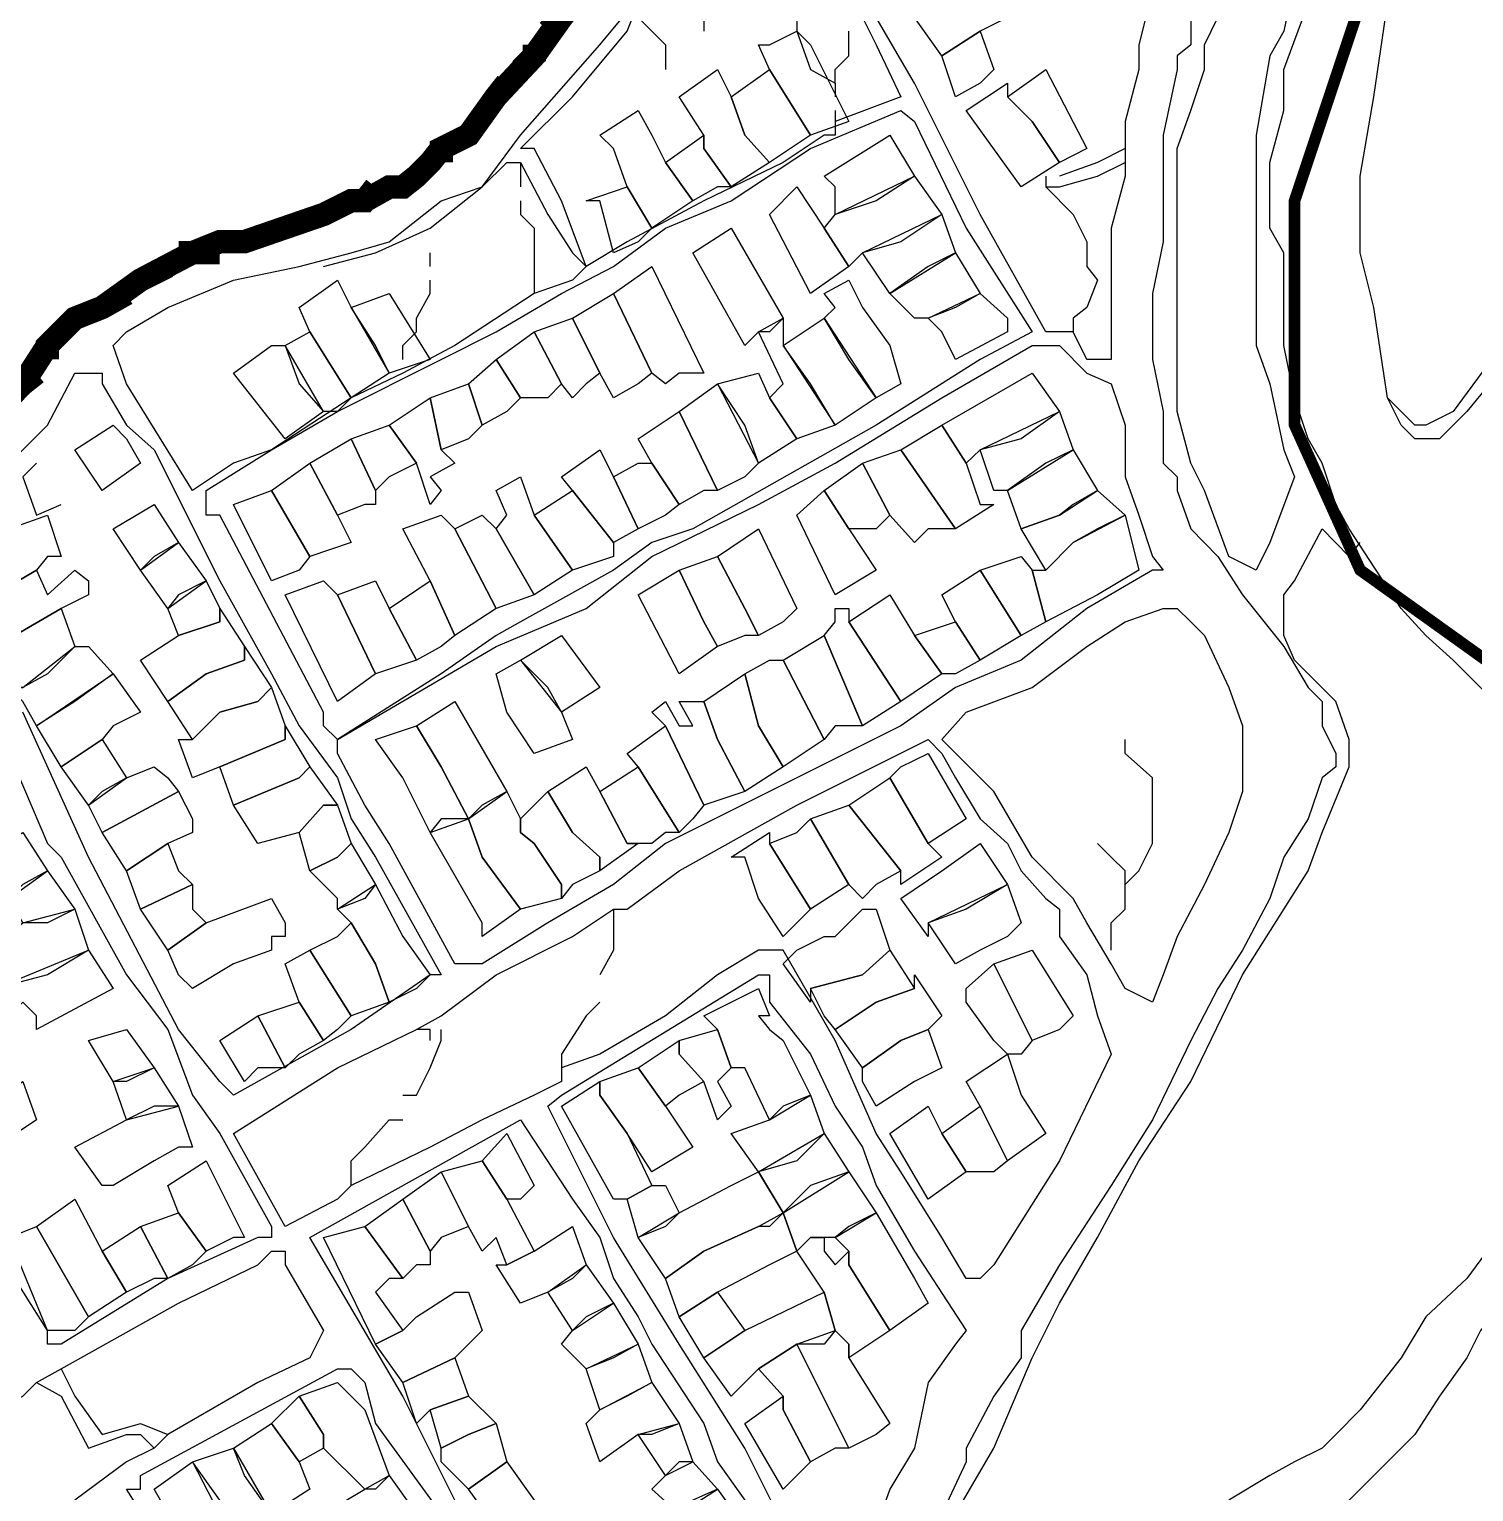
# Model space of a CAD drawing. Header units: millimetres. Extents: x -3588 to 75209, y -3737 to 38254.
# Drawn here: x 18465.6 to 18614.7, y 32848.8 to 32999.7 of the extents above; entities that cross this region are included whole.
import ezdxf

# ---------------------------------------------------------------- set-up
doc = ezdxf.new("R2010")
doc.units = ezdxf.units.MM
doc.layers.add('P', color=253, linetype='Continuous')

msp = doc.modelspace()

# ---------------------------------------------------------------- linework, layer by layer
at = {"layer": 'P'}
for points in [[(18595.094, 32991.313), (18595.094, 32995.554), (18597.622, 33002.324), (18600.455, 33007.701), (18602.984, 33014.471), (18605.816, 33019.832), (18607.225, 33024.073), (18608.633, 33026.602), (18609.769, 33030.843), (18611.178, 33036.204), (18611.178, 33040.157), (18611.178, 33042.973), (18611.178, 33048.351), (18611.178, 33053.712), (18611.178, 33060.481), (18611.178, 33063.298), (18611.178, 33065.843), (18609.769, 33065.843), (18604.408, 33065.843), (18602.984, 33065.843), (18601.863, 33064.722), (18601.863, 33063.298), (18602.984, 33051.167), (18602.984, 33045.518)], [(18604.408, 32992.738), (18605.816, 33002.324), (18607.225, 33007.701), (18609.769, 33014.471), (18612.586, 33021.24), (18616.539, 33028.026), (18620.78, 33033.387)], [(18528.47, 33002.324), (18531.287, 33004.869), (18536.648, 33011.638), (18538.073, 33013.062), (18536.648, 33007.701), (18535.24, 33002.324), (18535.24, 32999.507)], [(18551.612, 33000.916), (18553.02, 32998.099), (18555.565, 32992.738), (18548.795, 32990.193), (18548.795, 32988.785), (18547.659, 32988.785), (18543.434, 32985.952), (18535.24, 32981.999), (18527.334, 32977.774), (18523.109, 32975.23), (18521.685, 32973.821), (18517.748, 32972.413), (18509.554, 32967.052), (18504.193, 32964.219), (18498.832, 32961.675), (18490.638, 32956.313), (18486.685, 32954.905), (18482.46, 32952.088), (18475.674, 32963.099), (18474.266, 32967.052), (18475.674, 32968.46), (18479.915, 32970.989), (18486.685, 32973.821), (18493.47, 32975.23), (18498.832, 32976.638), (18502.784, 32977.774), (18508.146, 32981.999), (18512.371, 32983.424), (18516.324, 32988.785), (18524.517, 32998.099), (18531.287, 33006.277)], [(18566.575, 33000.916), (18563.759, 32999.507), (18559.806, 32996.963), (18556.973, 33000.916), (18562.334, 33003.748), (18565.167, 33004.869), (18567.984, 33002.324), (18566.575, 33000.916)], [(18596.214, 33004.869), (18595.094, 32999.507), (18593.67, 32996.963), (18592.261, 32988.785), (18592.261, 32977.774), (18592.261, 32973.821), (18592.261, 32967.052), (18593.67, 32963.099), (18595.094, 32956.313), (18596.214, 32953.497)], [(18581.539, 33003.748), (18580.13, 32998.099), (18580.13, 32995.554), (18578.722, 32990.193), (18578.722, 32987.376), (18578.722, 32985.952), (18578.722, 32984.544), (18577.298, 32979.183), (18577.298, 32973.821), (18577.298, 32969.868), (18577.298, 32965.627), (18574.769, 32965.627), (18573.345, 32968.46), (18570.528, 32968.46), (18563.759, 32980.591), (18556.973, 32994.146), (18553.02, 33000.916)], [(18523.109, 32975.23), (18520.565, 32981.999), (18517.748, 32987.376), (18516.324, 32987.376), (18521.685, 32992.738), (18527.334, 32999.507), (18528.47, 33002.324)], [(18585.492, 33002.324), (18585.492, 32998.099)], [(18520.565, 33000.916), (18517.748, 32996.963), (18513.795, 32992.738)], [(18528.47, 33000.916), (18531.287, 32998.099), (18531.287, 32996.963), (18531.287, 32995.554)], [(18544.842, 33000.916), (18544.842, 32999.507), (18546.251, 32995.554), (18548.795, 32994.146)], [(18596.214, 32953.497), (18593.67, 32946.727), (18592.261, 32943.894), (18589.445, 32945.303), (18586.9, 32952.088), (18585.492, 32954.905), (18584.083, 32960.266), (18584.083, 32965.627), (18584.083, 32973.821), (18584.083, 32980.591), (18584.083, 32987.376), (18585.492, 32991.313), (18586.9, 32995.554), (18586.9, 32998.099), (18588.308, 33000.916)], [(18542.01, 32998.099), (18544.842, 32999.507), (18546.251, 32998.099), (18550.203, 32990.193), (18546.251, 32988.785), (18542.01, 32995.554), (18540.889, 32998.099), (18542.01, 32998.099)], [(18548.795, 32994.146), (18548.795, 32995.554), (18550.203, 32996.963), (18550.203, 32999.507)], [(18563.759, 32994.146), (18561.214, 32992.738), (18559.806, 32996.963), (18563.759, 32999.507), (18565.167, 32995.554), (18563.759, 32994.146)], [(18585.492, 32998.099), (18584.083, 32996.963), (18584.083, 32995.554)], [(18539.481, 32988.785), (18542.01, 32985.952), (18538.073, 32983.424), (18535.24, 32987.376), (18535.24, 32988.785), (18532.695, 32992.738), (18536.648, 32995.554), (18538.073, 32992.738), (18539.481, 32988.785)], [(18539.481, 32988.785), (18538.073, 32992.738), (18542.01, 32995.554), (18546.251, 32988.785), (18542.01, 32985.952), (18539.481, 32988.785)], [(18569.12, 32990.193), (18566.575, 32992.738), (18570.528, 32995.554), (18574.769, 32987.376), (18571.936, 32985.952), (18569.12, 32990.193)], [(18584.083, 32995.554), (18582.659, 32988.785)], [(18548.795, 32994.146), (18548.795, 32992.738)], [(18569.12, 32990.193), (18571.936, 32985.952), (18567.984, 32983.424), (18562.334, 32991.313), (18566.575, 32994.146), (18566.575, 32992.738), (18569.12, 32990.193)], [(18513.795, 32992.738), (18510.962, 32988.785), (18508.146, 32987.376), (18507.009, 32985.952)], [(18602.984, 32984.544), (18604.408, 32992.738)], [(18556.973, 32990.193), (18562.334, 32979.183), (18569.12, 32968.46), (18563.759, 32965.627), (18553.02, 32958.858), (18534.12, 32948.135), (18529.879, 32946.727), (18525.926, 32943.894), (18516.324, 32938.533), (18513.795, 32937.125), (18508.146, 32933.172), (18497.423, 32926.402), (18495.999, 32927.811), (18495.999, 32929.219), (18485.276, 32949.544), (18483.868, 32949.544), (18483.868, 32950.664), (18483.868, 32952.088), (18490.638, 32956.313), (18497.423, 32960.266), (18508.146, 32965.627), (18513.795, 32968.46), (18520.565, 32972.413), (18525.926, 32975.23), (18531.287, 32979.183), (18538.073, 32981.999), (18546.251, 32987.376), (18555.565, 32991.313), (18556.973, 32990.193)], [(18531.287, 32985.952), (18534.12, 32981.999), (18529.879, 32979.183), (18527.334, 32983.424), (18525.926, 32987.376), (18524.517, 32988.785), (18528.47, 32991.313), (18529.879, 32988.785), (18531.287, 32985.952)], [(18548.795, 32991.313), (18548.795, 32990.193), (18548.795, 32988.785)], [(18593.67, 32979.183), (18593.67, 32981.999), (18593.67, 32985.952), (18595.094, 32991.313)], [(18536.648, 32983.424), (18534.12, 32981.999), (18531.287, 32985.952), (18535.24, 32988.785), (18535.24, 32987.376), (18538.073, 32983.424), (18536.648, 32983.424)], [(18553.02, 32981.999), (18548.795, 32980.591), (18548.795, 32981.999), (18548.795, 32983.424), (18547.659, 32984.544), (18554.444, 32988.785), (18556.973, 32984.544), (18553.02, 32981.999)], [(18582.659, 32988.785), (18582.659, 32987.376), (18582.659, 32983.424)], [(18578.722, 32987.376), (18575.889, 32985.952), (18571.936, 32984.544)], [(18495.999, 32975.23), (18501.36, 32976.638), (18507.009, 32979.183), (18512.371, 32983.424), (18514.915, 32985.952), (18516.324, 32985.952)], [(18507.009, 32985.952), (18505.601, 32984.544)], [(18516.324, 32985.952), (18516.324, 32984.544), (18516.324, 32983.424)], [(18516.324, 32985.952), (18519.156, 32980.591), (18521.685, 32976.638), (18523.109, 32975.23)], [(18570.528, 32983.424), (18571.936, 32983.424), (18575.889, 32984.544), (18578.722, 32985.952)], [(18504.193, 32983.424), (18502.784, 32983.424), (18500.24, 32981.999)], [(18505.601, 32984.544), (18504.193, 32983.424)], [(18528.47, 32977.774), (18525.926, 32976.638), (18524.517, 32981.999), (18523.109, 32981.999), (18527.334, 32983.424), (18529.879, 32979.183), (18528.47, 32977.774)], [(18547.659, 32979.183), (18550.203, 32975.23), (18546.251, 32972.413), (18542.01, 32980.591), (18544.842, 32983.424), (18547.659, 32979.183)], [(18555.565, 32977.774), (18551.612, 32976.638), (18550.203, 32975.23), (18547.659, 32979.183), (18548.795, 32980.591), (18556.973, 32984.544), (18559.806, 32980.591), (18555.565, 32977.774)], [(18570.528, 32984.544), (18570.528, 32983.424)], [(18570.528, 32983.424), (18573.345, 32980.591), (18574.769, 32977.774), (18574.769, 32975.23), (18575.889, 32973.821), (18574.769, 32970.989), (18573.345, 32969.868), (18573.345, 32968.46)], [(18582.659, 32983.424), (18582.659, 32977.774)], [(18605.816, 32961.675), (18604.408, 32970.989), (18602.984, 32976.638), (18602.984, 32984.544)], [(18500.24, 32981.999), (18498.832, 32981.999), (18495.999, 32980.591)], [(18516.324, 32981.999), (18516.324, 32980.591), (18517.748, 32979.183), (18517.748, 32977.774), (18517.748, 32975.23), (18517.748, 32972.413)], [(18495.999, 32980.591), (18487.821, 32977.774)], [(18558.397, 32975.23), (18554.444, 32972.413), (18551.612, 32976.638), (18559.806, 32980.591), (18561.214, 32976.638), (18558.397, 32975.23)], [(18542.01, 32968.46), (18540.889, 32968.46), (18539.481, 32967.052), (18534.12, 32976.638), (18538.073, 32979.183), (18543.434, 32969.868), (18542.01, 32968.46)], [(18596.214, 32961.675), (18595.094, 32967.052), (18595.094, 32976.638), (18593.67, 32979.183)], [(18485.276, 32977.774), (18482.46, 32976.638)], [(18487.821, 32977.774), (18485.276, 32977.774)], [(18582.659, 32977.774), (18581.539, 32972.413)], [(18482.46, 32976.638), (18477.098, 32973.821), (18473.146, 32970.989), (18470.313, 32969.868), (18467.496, 32967.052)], [(18507.009, 32975.23), (18507.009, 32976.638)], [(18561.214, 32970.989), (18558.397, 32969.868), (18556.973, 32969.868), (18554.444, 32972.413), (18561.214, 32976.638), (18563.759, 32972.413), (18561.214, 32970.989)], [(18532.695, 32964.219), (18531.287, 32963.099), (18529.879, 32964.219), (18525.926, 32972.413), (18529.879, 32975.23), (18535.24, 32964.219), (18532.695, 32964.219)], [(18498.832, 32970.989), (18502.784, 32964.219), (18498.832, 32961.675), (18494.591, 32968.46), (18493.47, 32970.989), (18497.423, 32973.821), (18498.832, 32970.989)], [(18504.193, 32965.627), (18504.193, 32967.052), (18505.601, 32968.46), (18505.601, 32969.868), (18507.009, 32972.413), (18507.009, 32973.821)], [(18550.203, 32965.627), (18547.659, 32969.868), (18548.795, 32970.989), (18547.659, 32972.413), (18550.203, 32973.821), (18551.612, 32970.989), (18554.444, 32967.052), (18555.565, 32963.099), (18553.02, 32961.675), (18550.203, 32965.627)], [(18501.36, 32967.052), (18498.832, 32970.989), (18502.784, 32972.413), (18507.009, 32965.627), (18502.784, 32964.219), (18501.36, 32967.052)], [(18528.47, 32963.099), (18525.926, 32961.675), (18524.517, 32964.219), (18521.685, 32969.868), (18525.926, 32972.413), (18529.879, 32964.219), (18528.47, 32963.099)], [(18559.806, 32968.46), (18558.397, 32969.868), (18563.759, 32972.413), (18566.575, 32969.868), (18566.575, 32968.46), (18561.214, 32965.627), (18559.806, 32968.46)], [(18581.539, 32972.413), (18581.539, 32969.868), (18581.539, 32965.627)], [(18523.109, 32963.099), (18521.685, 32961.675), (18520.565, 32963.099), (18517.748, 32968.46), (18521.685, 32969.868), (18524.517, 32964.219), (18523.109, 32963.099)], [(18543.434, 32967.052), (18548.795, 32958.858), (18544.842, 32957.45), (18542.01, 32961.675), (18543.434, 32963.099), (18540.889, 32968.46), (18543.434, 32969.868), (18543.434, 32967.052)], [(18546.251, 32963.099), (18543.434, 32967.052), (18547.659, 32969.868), (18553.02, 32961.675), (18548.795, 32958.858), (18546.251, 32963.099)], [(18620.78, 32969.868), (18616.539, 32965.627), (18612.586, 32960.266), (18609.769, 32958.858), (18608.633, 32958.858), (18607.225, 32960.266), (18605.816, 32961.675)], [(18497.423, 32960.266), (18495.999, 32960.266), (18492.046, 32967.052), (18494.591, 32968.46), (18498.832, 32961.675), (18497.423, 32960.266)], [(18519.156, 32961.675), (18516.324, 32961.675), (18513.795, 32965.627), (18517.748, 32968.46), (18520.565, 32963.099), (18519.156, 32961.675)], [(18620.78, 32968.46), (18613.994, 32960.266)], [(18467.496, 32967.052), (18464.952, 32963.099), (18463.543, 32961.675)], [(18493.47, 32963.099), (18495.999, 32960.266), (18492.046, 32957.45), (18486.685, 32964.219), (18490.638, 32967.052), (18492.046, 32967.052), (18493.47, 32963.099)], [(18574.769, 32964.219), (18577.298, 32963.099), (18578.722, 32958.858), (18578.722, 32953.497), (18580.13, 32949.544), (18581.539, 32945.303), (18582.659, 32943.894), (18581.539, 32943.894), (18574.769, 32939.941), (18567.984, 32934.58), (18561.214, 32931.764), (18555.565, 32927.811), (18542.01, 32921.025), (18531.287, 32915.664), (18525.926, 32911.439), (18519.156, 32907.486), (18512.371, 32903.245), (18510.962, 32903.245), (18509.554, 32903.245), (18502.784, 32915.664), (18500.24, 32919.617), (18497.423, 32924.978), (18497.423, 32926.402), (18513.795, 32935.989), (18523.109, 32939.941), (18529.879, 32945.303), (18540.889, 32950.664), (18548.795, 32954.905), (18559.806, 32961.675), (18569.12, 32967.052), (18571.936, 32967.052), (18574.769, 32964.219)], [(18514.915, 32960.266), (18512.371, 32958.858), (18510.962, 32963.099), (18513.795, 32965.627), (18516.324, 32961.675), (18514.915, 32960.266)], [(18581.539, 32965.627), (18582.659, 32960.266)], [(18462.135, 32953.497), (18467.496, 32958.858), (18470.313, 32964.219), (18471.721, 32964.219), (18473.146, 32964.219), (18473.146, 32963.099), (18475.674, 32958.858)], [(18539.481, 32958.858), (18536.648, 32963.099), (18540.889, 32964.219), (18542.01, 32961.675), (18544.842, 32957.45), (18540.889, 32954.905), (18539.481, 32958.858)], [(18567.984, 32957.45), (18563.759, 32956.313), (18562.334, 32954.905), (18559.806, 32958.858), (18569.12, 32964.219), (18571.936, 32960.266), (18567.984, 32957.45)], [(18510.962, 32957.45), (18508.146, 32956.313), (18507.009, 32961.675), (18510.962, 32963.099), (18512.371, 32958.858), (18510.962, 32957.45)], [(18539.481, 32953.497), (18536.648, 32952.088), (18532.695, 32960.266), (18536.648, 32963.099), (18540.889, 32954.905), (18539.481, 32953.497)], [(18508.146, 32956.313), (18509.554, 32954.905), (18507.009, 32953.497), (18508.146, 32952.088), (18507.009, 32950.664), (18505.601, 32954.905), (18502.784, 32958.858), (18507.009, 32961.675), (18508.146, 32956.313)], [(18599.047, 32954.905), (18597.622, 32957.45), (18596.214, 32961.675)], [(18607.225, 32958.858), (18605.816, 32961.675)], [(18535.24, 32952.088), (18532.695, 32950.664), (18529.879, 32954.905), (18528.47, 32957.45), (18532.695, 32960.266), (18536.648, 32952.088), (18535.24, 32952.088)], [(18570.528, 32954.905), (18566.575, 32952.088), (18565.167, 32952.088), (18563.759, 32956.313), (18571.936, 32960.266), (18573.345, 32956.313), (18570.528, 32954.905)], [(18582.659, 32960.266), (18582.659, 32957.45)], [(18613.994, 32960.266), (18611.178, 32957.45), (18608.633, 32957.45), (18607.225, 32958.858)], [(18475.674, 32958.858), (18478.507, 32956.313), (18485.276, 32942.774), (18490.638, 32933.172), (18493.47, 32927.811), (18497.423, 32922.449), (18498.832, 32918.208), (18501.36, 32914.256), (18508.146, 32902.125), (18507.009, 32902.125), (18498.832, 32896.475), (18486.685, 32889.69), (18485.276, 32891.114), (18481.035, 32896.475), (18471.721, 32914.256), (18464.952, 32929.219)], [(18475.674, 32957.45), (18477.098, 32954.905), (18473.146, 32952.088), (18470.313, 32956.313), (18474.266, 32958.858), (18475.674, 32957.45)], [(18502.784, 32953.497), (18501.36, 32952.088), (18498.832, 32957.45), (18502.784, 32958.858), (18505.601, 32954.905), (18502.784, 32953.497)], [(18562.334, 32954.905), (18563.759, 32950.664), (18565.167, 32950.664), (18561.214, 32948.135), (18555.565, 32956.313), (18559.806, 32958.858), (18562.334, 32954.905)], [(18500.24, 32950.664), (18497.423, 32949.544), (18494.591, 32954.905), (18498.832, 32957.45), (18501.36, 32952.088), (18501.36, 32950.664), (18500.24, 32950.664)], [(18525.926, 32953.497), (18528.47, 32948.135), (18525.926, 32946.727), (18521.685, 32952.088), (18520.565, 32953.497), (18524.517, 32956.313), (18525.926, 32953.497)], [(18558.397, 32948.135), (18556.973, 32946.727), (18554.444, 32949.544), (18551.612, 32954.905), (18555.565, 32956.313), (18561.214, 32948.135), (18558.397, 32948.135)], [(18573.345, 32950.664), (18571.936, 32949.544), (18567.984, 32948.135), (18566.575, 32952.088), (18573.345, 32956.313), (18575.889, 32952.088), (18573.345, 32950.664)], [(18582.659, 32957.45), (18582.659, 32954.905), (18584.083, 32953.497)], [(18466.36, 32954.905), (18464.952, 32953.497), (18466.36, 32949.544), (18468.905, 32950.664)], [(18497.423, 32949.544), (18498.832, 32946.727), (18494.591, 32945.303), (18490.638, 32952.088), (18494.591, 32954.905), (18497.423, 32949.544)], [(18531.287, 32949.544), (18528.47, 32948.135), (18525.926, 32953.497), (18528.47, 32954.905), (18529.879, 32954.905), (18532.695, 32950.664), (18531.287, 32949.544)], [(18553.02, 32948.135), (18550.203, 32948.135), (18547.659, 32952.088), (18551.612, 32954.905), (18554.444, 32949.544), (18553.02, 32948.135)], [(18609.769, 32937.125), (18607.225, 32939.941), (18601.863, 32948.135), (18600.455, 32950.664), (18599.047, 32954.905)], [(18517.748, 32949.544), (18521.685, 32943.894), (18517.748, 32941.35), (18513.795, 32948.135), (18514.915, 32949.544), (18513.795, 32952.088), (18516.324, 32953.497), (18517.748, 32949.544)], [(18584.083, 32953.497), (18584.083, 32952.088), (18585.492, 32948.135)], [(18493.47, 32943.894), (18490.638, 32942.774), (18486.685, 32950.664), (18490.638, 32952.088), (18494.591, 32945.303), (18493.47, 32943.894)], [(18521.685, 32943.894), (18517.748, 32949.544), (18521.685, 32952.088), (18525.926, 32946.727), (18525.926, 32945.303), (18521.685, 32943.894)], [(18550.203, 32948.135), (18553.02, 32943.894), (18548.795, 32941.35), (18544.842, 32949.544), (18547.659, 32952.088), (18550.203, 32948.135)], [(18575.889, 32948.135), (18573.345, 32946.727), (18570.528, 32943.894), (18567.984, 32948.135), (18571.936, 32949.544), (18575.889, 32952.088), (18578.722, 32949.544), (18575.889, 32948.135)], [(18478.507, 32945.303), (18477.098, 32943.894), (18474.266, 32948.135), (18478.507, 32950.664), (18481.035, 32946.727), (18478.507, 32945.303)], [(18467.496, 32945.303), (18466.36, 32943.894), (18459.59, 32939.941), (18456.774, 32943.894), (18458.182, 32943.894), (18463.543, 32948.135), (18467.496, 32949.544), (18468.905, 32945.303), (18467.496, 32945.303)], [(18509.554, 32948.135), (18513.795, 32939.941), (18509.554, 32937.125), (18507.009, 32942.774), (18504.193, 32948.135), (18508.146, 32949.544), (18509.554, 32948.135)], [(18513.795, 32948.135), (18517.748, 32941.35), (18513.795, 32939.941), (18509.554, 32948.135), (18512.371, 32949.544), (18513.795, 32948.135)], [(18573.345, 32946.727), (18578.722, 32949.544), (18580.13, 32943.894), (18575.889, 32941.35), (18570.528, 32938.533), (18569.12, 32943.894), (18570.528, 32943.894), (18573.345, 32946.727)], [(18543.434, 32938.533), (18540.889, 32937.125), (18539.481, 32939.941), (18536.648, 32945.303), (18540.889, 32948.135), (18544.842, 32939.941), (18543.434, 32938.533)], [(18561.214, 32846.512), (18565.167, 32853.281), (18569.12, 32862.596), (18571.936, 32868.245), (18575.889, 32875.014), (18580.13, 32882.92), (18585.492, 32891.114), (18590.853, 32902.125), (18597.622, 32912.847), (18599.047, 32916.8), (18601.863, 32923.57), (18601.863, 32926.402), (18600.455, 32930.339), (18596.214, 32934.58), (18595.094, 32937.125), (18595.094, 32938.533), (18595.094, 32939.941), (18595.094, 32941.35), (18596.214, 32942.774), (18599.047, 32948.135), (18601.863, 32945.303), (18602.984, 32946.727)], [(18585.492, 32948.135), (18588.308, 32945.303), (18590.853, 32941.35), (18595.094, 32935.989), (18597.622, 32931.764), (18599.047, 32930.339), (18599.047, 32927.811)], [(18481.035, 32941.35), (18479.915, 32939.941), (18477.098, 32943.894), (18481.035, 32946.727), (18483.868, 32942.774), (18481.035, 32941.35)], [(18539.481, 32937.125), (18536.648, 32935.989), (18535.24, 32938.533), (18532.695, 32943.894), (18536.648, 32945.303), (18539.481, 32939.941), (18540.889, 32937.125), (18539.481, 32937.125)], [(18569.12, 32943.894), (18570.528, 32938.533), (18567.984, 32937.125), (18563.759, 32943.894), (18567.984, 32945.303), (18569.12, 32943.894)], [(18471.721, 32942.774), (18471.721, 32941.35), (18468.905, 32939.941), (18462.135, 32935.989), (18459.59, 32939.941), (18466.36, 32943.894), (18467.496, 32941.35), (18470.313, 32943.894), (18471.721, 32942.774)], [(18485.276, 32939.941), (18485.276, 32938.533), (18481.035, 32937.125), (18479.915, 32939.941), (18483.868, 32942.774), (18485.276, 32939.941)], [(18497.423, 32941.35), (18501.36, 32933.172), (18497.423, 32930.339), (18492.046, 32941.35), (18495.999, 32942.774), (18497.423, 32941.35)], [(18502.784, 32939.941), (18505.601, 32934.58), (18501.36, 32933.172), (18497.423, 32941.35), (18501.36, 32942.774), (18502.784, 32939.941)], [(18508.146, 32935.989), (18505.601, 32934.58), (18502.784, 32939.941), (18507.009, 32942.774), (18509.554, 32937.125), (18508.146, 32935.989)], [(18535.24, 32938.533), (18536.648, 32935.989), (18532.695, 32933.172), (18528.47, 32941.35), (18532.695, 32943.894), (18535.24, 32938.533)], [(18563.759, 32943.894), (18567.984, 32937.125), (18563.759, 32934.58), (18561.214, 32938.533), (18559.806, 32941.35), (18563.759, 32943.894)], [(18556.973, 32937.125), (18559.806, 32933.172), (18555.565, 32930.339), (18550.203, 32938.533), (18554.444, 32941.35), (18556.973, 32937.125)], [(18467.496, 32933.172), (18464.952, 32931.764), (18463.543, 32931.764), (18462.135, 32935.989), (18468.905, 32939.941), (18470.313, 32935.989), (18467.496, 32933.172)], [(18487.821, 32934.58), (18483.868, 32933.172), (18479.915, 32930.339), (18477.098, 32934.58), (18481.035, 32937.125), (18485.276, 32938.533), (18485.276, 32939.941), (18487.821, 32935.989), (18487.821, 32934.58)], [(18550.203, 32938.533), (18555.565, 32930.339), (18551.612, 32927.811), (18547.659, 32937.125), (18548.795, 32938.533), (18548.795, 32939.941), (18550.203, 32939.941), (18550.203, 32938.533)], [(18578.722, 32938.533), (18582.659, 32939.941), (18584.083, 32939.941), (18585.492, 32938.533), (18586.9, 32937.125), (18589.445, 32931.764), (18590.853, 32927.811), (18590.853, 32923.57), (18590.853, 32921.025), (18589.445, 32916.8), (18586.9, 32911.439), (18584.083, 32906.078), (18582.659, 32902.125), (18581.539, 32899.292), (18578.722, 32900.7), (18577.298, 32903.245), (18574.769, 32907.486), (18573.345, 32910.015), (18569.12, 32914.256), (18565.167, 32921.025), (18559.806, 32926.402), (18562.334, 32929.219), (18569.12, 32931.764), (18574.769, 32935.989), (18578.722, 32938.533)], [(18561.214, 32933.172), (18559.806, 32933.172), (18556.973, 32937.125), (18561.214, 32938.533), (18563.759, 32934.58), (18561.214, 32933.172)], [(18519.156, 32931.764), (18516.324, 32934.58), (18520.565, 32937.125), (18524.517, 32931.764), (18520.565, 32929.219), (18519.156, 32931.764)], [(18548.795, 32927.811), (18547.659, 32926.402), (18543.434, 32934.58), (18547.659, 32937.125), (18551.612, 32927.811), (18548.795, 32927.811)], [(18620.78, 32926.402), (18612.586, 32934.58), (18609.769, 32937.125)], [(18470.313, 32930.339), (18466.36, 32927.811), (18464.952, 32930.339), (18463.543, 32931.764), (18464.952, 32931.764), (18470.313, 32935.989), (18471.721, 32935.989), (18474.266, 32933.172), (18470.313, 32930.339)], [(18489.229, 32930.339), (18485.276, 32929.219), (18482.46, 32926.402), (18479.915, 32930.339), (18483.868, 32933.172), (18487.821, 32934.58), (18487.821, 32935.989), (18490.638, 32931.764), (18489.229, 32930.339)], [(18514.915, 32929.219), (18513.795, 32933.172), (18516.324, 32934.58), (18520.565, 32929.219), (18521.685, 32926.402), (18517.748, 32924.978), (18514.915, 32929.219)], [(18543.434, 32934.58), (18547.659, 32926.402), (18543.434, 32923.57), (18540.889, 32927.811), (18539.481, 32933.172), (18542.01, 32934.58), (18543.434, 32934.58)], [(18474.266, 32927.811), (18473.146, 32926.402), (18468.905, 32923.57), (18466.36, 32927.811), (18474.266, 32933.172), (18477.098, 32929.219), (18474.266, 32927.811)], [(18536.648, 32926.402), (18535.24, 32930.339), (18539.481, 32933.172), (18540.889, 32927.811), (18543.434, 32923.57), (18539.481, 32921.025), (18536.648, 32926.402)], [(18492.046, 32927.811), (18492.046, 32926.402), (18485.276, 32923.57), (18482.46, 32922.449), (18481.035, 32926.402), (18482.46, 32926.402), (18485.276, 32929.219), (18489.229, 32930.339), (18490.638, 32931.764), (18492.046, 32927.811)], [(18512.371, 32919.617), (18510.962, 32918.208), (18508.146, 32923.57), (18505.601, 32927.811), (18509.554, 32930.339), (18514.915, 32921.025), (18512.371, 32919.617)], [(18535.24, 32930.339), (18536.648, 32926.402), (18539.481, 32921.025), (18535.24, 32919.617), (18531.287, 32927.811), (18529.879, 32929.219), (18531.287, 32930.339), (18532.695, 32927.811), (18534.12, 32927.811), (18532.695, 32930.339), (18534.12, 32930.339), (18535.24, 32930.339)], [(18494.591, 32923.57), (18493.47, 32922.449), (18486.685, 32919.617), (18485.276, 32923.57), (18492.046, 32926.402), (18492.046, 32927.811), (18494.591, 32923.57)], [(18508.146, 32918.208), (18507.009, 32916.8), (18504.193, 32922.449), (18501.36, 32926.402), (18505.601, 32927.811), (18508.146, 32923.57), (18510.962, 32918.208), (18508.146, 32918.208)], [(18534.12, 32918.208), (18532.695, 32916.8), (18528.47, 32923.57), (18527.334, 32924.978), (18531.287, 32927.811), (18535.24, 32919.617), (18534.12, 32918.208)], [(18599.047, 32927.811), (18600.455, 32924.978), (18600.455, 32923.57), (18599.047, 32922.449)], [(18473.146, 32921.025), (18471.721, 32919.617), (18468.905, 32923.57), (18473.146, 32926.402), (18475.674, 32922.449), (18473.146, 32921.025)], [(18559.806, 32924.978), (18561.214, 32922.449), (18563.759, 32918.208), (18566.575, 32915.664), (18567.984, 32912.847), (18570.528, 32910.015), (18571.936, 32908.894), (18571.936, 32906.078), (18574.769, 32902.125), (18575.889, 32897.884), (18577.298, 32893.931), (18571.936, 32882.92), (18565.167, 32872.198), (18563.759, 32870.789), (18562.334, 32870.789), (18559.806, 32875.014), (18555.565, 32881.8), (18553.02, 32885.753), (18548.795, 32895.339), (18543.434, 32904.653), (18540.889, 32904.653), (18536.648, 32902.125), (18531.287, 32897.884), (18524.517, 32893.931), (18520.565, 32892.522), (18520.565, 32891.114), (18517.748, 32889.69), (18512.371, 32887.161), (18507.009, 32884.329), (18498.832, 32880.376), (18497.423, 32878.967), (18492.046, 32876.151), (18486.685, 32885.753), (18497.423, 32892.522), (18505.601, 32896.475), (18508.146, 32897.884), (18513.795, 32902.125), (18521.685, 32906.078), (18525.926, 32908.894), (18527.334, 32908.894), (18532.695, 32912.847), (18544.842, 32919.617), (18558.397, 32926.402), (18559.806, 32924.978)], [(18578.722, 32911.439), (18580.13, 32912.847), (18581.539, 32915.664), (18581.539, 32918.208), (18581.539, 32919.617), (18581.539, 32921.025), (18581.539, 32922.449), (18578.722, 32924.978), (18578.722, 32926.402)], [(18463.543, 32924.978), (18467.496, 32915.664), (18468.905, 32914.256), (18475.674, 32902.125), (18479.915, 32896.475), (18482.46, 32889.69), (18485.276, 32885.753), (18490.638, 32876.151), (18490.638, 32875.014), (18489.229, 32875.014), (18479.915, 32870.789), (18468.905, 32864.004), (18467.496, 32864.004), (18467.496, 32865.428), (18460.711, 32876.151)], [(18555.565, 32923.57), (18558.397, 32924.978), (18562.334, 32918.208), (18558.397, 32915.664), (18554.444, 32922.449), (18555.565, 32923.57)], [(18479.915, 32922.449), (18481.035, 32921.025), (18473.146, 32916.8), (18471.721, 32919.617), (18475.674, 32922.449), (18478.507, 32923.57), (18479.915, 32922.449)], [(18495.999, 32919.617), (18493.47, 32916.8), (18489.229, 32915.664), (18486.685, 32919.617), (18493.47, 32922.449), (18494.591, 32923.57), (18497.423, 32919.617), (18495.999, 32919.617)], [(18524.517, 32921.025), (18527.334, 32915.664), (18528.47, 32915.664), (18524.517, 32912.847), (18524.517, 32914.256), (18521.685, 32916.8), (18519.156, 32921.025), (18523.109, 32923.57), (18524.517, 32921.025)], [(18531.287, 32916.8), (18529.879, 32915.664), (18528.47, 32915.664), (18527.334, 32915.664), (18524.517, 32921.025), (18528.47, 32923.57), (18532.695, 32916.8), (18531.287, 32916.8)], [(18558.397, 32915.664), (18559.806, 32914.256), (18555.565, 32911.439), (18555.565, 32912.847), (18550.203, 32919.617), (18554.444, 32922.449), (18558.397, 32915.664)], [(18599.047, 32922.449), (18597.622, 32918.208)], [(18482.46, 32918.208), (18482.46, 32916.8), (18479.915, 32915.664), (18475.674, 32912.847), (18473.146, 32916.8), (18481.035, 32921.025), (18482.46, 32918.208)], [(18512.371, 32914.256), (18510.962, 32918.208), (18514.915, 32921.025), (18516.324, 32918.208), (18516.324, 32916.8), (18517.748, 32915.664), (18520.565, 32911.439), (18520.565, 32910.015), (18516.324, 32908.894), (18512.371, 32914.256)], [(18521.685, 32911.439), (18520.565, 32910.015), (18520.565, 32911.439), (18517.748, 32915.664), (18516.324, 32916.8), (18516.324, 32918.208), (18519.156, 32921.025), (18521.685, 32916.8), (18524.517, 32914.256), (18524.517, 32912.847), (18521.685, 32911.439)], [(18498.832, 32915.664), (18497.423, 32914.256), (18494.591, 32912.847), (18493.47, 32916.8), (18495.999, 32919.617), (18497.423, 32919.617), (18498.832, 32915.664)], [(18553.02, 32911.439), (18551.612, 32910.015), (18550.203, 32911.439), (18546.251, 32918.208), (18550.203, 32919.617), (18555.565, 32912.847), (18553.02, 32911.439)], [(18512.371, 32914.256), (18516.324, 32908.894), (18512.371, 32906.078), (18512.371, 32907.486), (18507.009, 32916.8), (18510.962, 32918.208), (18512.371, 32914.256)], [(18544.842, 32916.8), (18546.251, 32918.208), (18550.203, 32911.439), (18546.251, 32908.894), (18542.01, 32915.664), (18544.842, 32916.8)], [(18597.622, 32918.208), (18595.094, 32914.256)], [(18464.952, 32911.439), (18463.543, 32910.015), (18459.59, 32908.894), (18458.182, 32911.439), (18456.774, 32910.015), (18455.349, 32911.439), (18458.182, 32912.847), (18464.952, 32916.8), (18467.496, 32912.847), (18464.952, 32911.439)], [(18481.035, 32912.847), (18482.46, 32911.439), (18477.098, 32908.894), (18475.674, 32912.847), (18479.915, 32915.664), (18481.035, 32912.847)], [(18500.24, 32910.015), (18497.423, 32908.894), (18497.423, 32910.015), (18494.591, 32912.847), (18497.423, 32914.256), (18498.832, 32915.664), (18501.36, 32911.439), (18500.24, 32910.015)], [(18540.889, 32910.015), (18539.481, 32914.256), (18538.073, 32914.256), (18542.01, 32916.8), (18542.01, 32915.664), (18546.251, 32908.894), (18543.434, 32906.078), (18540.889, 32910.015)], [(18562.334, 32908.894), (18558.397, 32907.486), (18558.397, 32906.078), (18555.565, 32910.015), (18559.806, 32912.847), (18563.759, 32915.664), (18566.575, 32911.439), (18562.334, 32908.894)], [(18578.722, 32911.439), (18578.722, 32912.847), (18577.298, 32914.256), (18575.889, 32915.664)], [(18595.094, 32914.256), (18593.67, 32910.015)], [(18467.496, 32907.486), (18464.952, 32907.486), (18463.543, 32910.015), (18467.496, 32912.847), (18470.313, 32908.894), (18467.496, 32907.486)], [(18482.46, 32908.894), (18483.868, 32907.486), (18479.915, 32904.653), (18477.098, 32908.894), (18482.46, 32911.439), (18482.46, 32908.894)], [(18505.601, 32900.7), (18502.784, 32899.292), (18501.36, 32903.245), (18498.832, 32907.486), (18497.423, 32908.894), (18501.36, 32911.439), (18504.193, 32906.078), (18507.009, 32902.125), (18505.601, 32900.7)], [(18566.575, 32906.078), (18563.759, 32904.653), (18561.214, 32903.245), (18558.397, 32907.486), (18566.575, 32911.439), (18567.984, 32907.486), (18566.575, 32906.078)], [(18577.298, 32904.653), (18577.298, 32906.078), (18577.298, 32907.486), (18578.722, 32908.894), (18578.722, 32911.439)], [(18490.638, 32906.078), (18490.638, 32904.653), (18486.685, 32903.245), (18482.46, 32900.7), (18481.035, 32902.125), (18479.915, 32904.653), (18483.868, 32907.486), (18490.638, 32910.015), (18492.046, 32907.486), (18492.046, 32906.078), (18490.638, 32906.078)], [(18593.67, 32910.015), (18590.853, 32904.653)], [(18467.496, 32902.125), (18462.135, 32900.7), (18459.59, 32903.245), (18464.952, 32907.486), (18470.313, 32908.894), (18471.721, 32904.653), (18467.496, 32902.125)], [(18525.926, 32908.894), (18525.926, 32907.486), (18525.926, 32904.653), (18524.517, 32902.125)], [(18546.251, 32900.7), (18546.251, 32899.292), (18543.434, 32903.245), (18544.842, 32904.653), (18547.659, 32906.078), (18548.795, 32906.078), (18551.612, 32908.894), (18553.02, 32908.894), (18554.444, 32904.653), (18551.612, 32902.125), (18546.251, 32900.7)], [(18497.423, 32906.078), (18498.832, 32907.486), (18501.36, 32903.245), (18502.784, 32899.292), (18498.832, 32897.884), (18494.591, 32904.653), (18497.423, 32906.078)], [(18466.36, 32897.884), (18464.952, 32899.292), (18463.543, 32897.884), (18462.135, 32900.7), (18471.721, 32904.653), (18474.266, 32900.7), (18466.36, 32896.475), (18466.36, 32897.884)], [(18497.423, 32896.475), (18495.999, 32895.339), (18493.47, 32899.292), (18492.046, 32903.245), (18494.591, 32904.653), (18498.832, 32897.884), (18497.423, 32896.475)], [(18547.659, 32897.884), (18546.251, 32900.7), (18551.612, 32902.125), (18554.444, 32904.653), (18556.973, 32900.7), (18553.02, 32899.292), (18548.795, 32896.475), (18547.659, 32897.884)], [(18567.984, 32893.931), (18566.575, 32893.931), (18565.167, 32895.339), (18562.334, 32899.292), (18562.334, 32900.7), (18565.167, 32903.245), (18569.12, 32895.339), (18567.984, 32893.931)], [(18571.936, 32896.475), (18569.12, 32895.339), (18565.167, 32903.245), (18569.12, 32904.653), (18573.345, 32897.884), (18571.936, 32896.475)], [(18590.853, 32904.653), (18588.308, 32900.7)], [(18546.251, 32893.931), (18548.795, 32888.57), (18551.612, 32884.329), (18553.02, 32880.376), (18556.973, 32873.606), (18562.334, 32865.428), (18561.214, 32864.004), (18558.397, 32860.051), (18556.973, 32853.281), (18554.444, 32849.04), (18551.612, 32841.151), (18548.795, 32836.91), (18547.659, 32836.91), (18546.251, 32839.726), (18539.481, 32853.281), (18532.695, 32864.004), (18525.926, 32875.014), (18519.156, 32888.57), (18520.565, 32889.69), (18540.889, 32902.125), (18542.01, 32902.125), (18542.01, 32899.292), (18546.251, 32893.931)], [(18558.397, 32896.475), (18555.565, 32895.339), (18551.612, 32892.522), (18548.795, 32896.475), (18553.02, 32899.292), (18556.973, 32900.7), (18556.973, 32902.125), (18559.806, 32897.884), (18558.397, 32896.475)], [(18543.434, 32888.57), (18542.01, 32887.161), (18539.481, 32892.522), (18538.073, 32892.522), (18536.648, 32896.475), (18535.24, 32897.884), (18540.889, 32900.7), (18542.01, 32897.884), (18540.889, 32897.884), (18542.01, 32896.475), (18543.434, 32895.339), (18546.251, 32889.69), (18543.434, 32888.57)], [(18588.308, 32900.7), (18585.492, 32895.339), (18581.539, 32887.161), (18577.298, 32880.376), (18571.936, 32872.198)], [(18493.47, 32893.931), (18492.046, 32892.522), (18489.229, 32897.884), (18493.47, 32899.292), (18495.999, 32895.339), (18493.47, 32893.931)], [(18524.517, 32899.292), (18523.109, 32897.884), (18520.565, 32893.931), (18520.565, 32892.522)], [(18489.229, 32892.522), (18487.821, 32891.114), (18485.276, 32895.339), (18489.229, 32897.884), (18492.046, 32892.522), (18489.229, 32892.522)], [(18475.674, 32891.114), (18474.266, 32891.114), (18471.721, 32895.339), (18475.674, 32896.475), (18478.507, 32892.522), (18475.674, 32891.114)], [(18507.009, 32895.339), (18507.009, 32896.475), (18505.601, 32896.475)], [(18508.146, 32895.339), (18508.146, 32896.475)], [(18538.073, 32892.522), (18536.648, 32891.114), (18538.073, 32888.57), (18536.648, 32887.161), (18535.24, 32891.114), (18532.695, 32893.931), (18532.695, 32895.339), (18536.648, 32896.475), (18538.073, 32892.522)], [(18551.612, 32891.114), (18551.612, 32892.522), (18555.565, 32895.339), (18558.397, 32896.475), (18559.806, 32892.522), (18556.973, 32891.114), (18553.02, 32888.57), (18551.612, 32891.114)], [(18504.193, 32889.69), (18505.601, 32889.69), (18507.009, 32892.522), (18508.146, 32895.339)], [(18532.695, 32889.69), (18531.287, 32888.57), (18528.47, 32892.522), (18532.695, 32895.339), (18532.695, 32893.931), (18535.24, 32891.114), (18532.695, 32889.69)], [(18567.984, 32889.69), (18570.528, 32885.753), (18566.575, 32882.92), (18563.759, 32888.57), (18562.334, 32891.114), (18566.575, 32893.931), (18567.984, 32889.69)], [(18478.507, 32888.57), (18475.674, 32887.161), (18474.266, 32891.114), (18478.507, 32892.522), (18481.035, 32888.57), (18478.507, 32888.57)], [(18531.287, 32888.57), (18534.12, 32884.329), (18529.879, 32881.8), (18527.334, 32885.753), (18524.517, 32889.69), (18524.517, 32891.114), (18528.47, 32892.522), (18531.287, 32888.57)], [(18462.135, 32884.329), (18458.182, 32881.8), (18456.774, 32885.753), (18464.952, 32891.114), (18466.36, 32887.161), (18462.135, 32884.329)], [(18525.926, 32878.967), (18520.565, 32888.57), (18524.517, 32891.114), (18524.517, 32889.69), (18527.334, 32885.753), (18529.879, 32880.376), (18527.334, 32878.967), (18525.926, 32878.967)], [(18544.842, 32882.92), (18540.889, 32881.8), (18538.073, 32885.753), (18542.01, 32887.161), (18546.251, 32889.69), (18547.659, 32885.753), (18544.842, 32882.92)], [(18481.035, 32884.329), (18478.507, 32882.92), (18474.266, 32880.376), (18473.146, 32880.376), (18470.313, 32884.329), (18475.674, 32887.161), (18481.035, 32888.57), (18482.46, 32884.329), (18481.035, 32884.329)], [(18559.806, 32885.753), (18562.334, 32881.8), (18558.397, 32878.967), (18554.444, 32885.753), (18558.397, 32888.57), (18559.806, 32885.753)], [(18565.167, 32881.8), (18562.334, 32881.8), (18559.806, 32885.753), (18563.759, 32888.57), (18566.575, 32882.92), (18565.167, 32881.8)], [(18509.554, 32847.92), (18504.193, 32858.643), (18494.591, 32875.014), (18516.324, 32887.161), (18521.685, 32878.967), (18524.517, 32875.014), (18525.926, 32870.789)], [(18498.832, 32880.376), (18498.832, 32881.8), (18498.832, 32882.92), (18500.24, 32884.329), (18502.784, 32887.161), (18504.193, 32887.161)], [(18516.324, 32878.967), (18514.915, 32878.967), (18512.371, 32882.92), (18514.915, 32885.753), (18517.748, 32880.376), (18516.324, 32878.967)], [(18546.251, 32880.376), (18543.434, 32877.559), (18540.889, 32881.8), (18547.659, 32885.753), (18550.203, 32881.8), (18546.251, 32880.376)], [(18486.685, 32875.014), (18483.868, 32873.606), (18481.035, 32877.559), (18479.915, 32880.376), (18483.868, 32882.92), (18487.821, 32875.014), (18486.685, 32875.014)], [(18514.915, 32878.967), (18517.748, 32873.606), (18514.915, 32872.198), (18513.795, 32875.014), (18512.371, 32873.606), (18510.962, 32876.151), (18508.146, 32881.8), (18512.371, 32882.92), (18514.915, 32878.967)], [(18508.146, 32875.014), (18507.009, 32873.606), (18504.193, 32878.967), (18508.146, 32881.8), (18510.962, 32876.151), (18508.146, 32875.014)], [(18542.01, 32876.151), (18540.889, 32876.151), (18535.24, 32873.606), (18531.287, 32870.789), (18528.47, 32875.014), (18532.695, 32877.559), (18538.073, 32880.376), (18540.889, 32881.8), (18543.434, 32877.559), (18542.01, 32876.151)], [(18550.203, 32876.151), (18548.795, 32875.014), (18547.659, 32875.014), (18546.251, 32875.014), (18544.842, 32873.606), (18543.434, 32877.559), (18550.203, 32881.8), (18553.02, 32877.559), (18550.203, 32876.151)], [(18531.287, 32876.151), (18528.47, 32875.014), (18527.334, 32878.967), (18529.879, 32880.376), (18531.287, 32880.376), (18532.695, 32877.559), (18531.287, 32876.151)], [(18473.146, 32873.606), (18475.674, 32869.365), (18471.721, 32866.837), (18466.36, 32876.151), (18470.313, 32878.967), (18473.146, 32873.606)], [(18505.601, 32872.198), (18504.193, 32870.789), (18500.24, 32876.151), (18504.193, 32878.967), (18507.009, 32873.606), (18507.009, 32872.198), (18505.601, 32872.198)], [(18470.313, 32865.428), (18467.496, 32865.428), (18463.543, 32875.014), (18466.36, 32876.151), (18471.721, 32866.837), (18470.313, 32865.428)], [(18478.507, 32870.789), (18475.674, 32869.365), (18473.146, 32873.606), (18477.098, 32876.151), (18479.915, 32870.789), (18478.507, 32870.789)], [(18482.46, 32872.198), (18479.915, 32870.789), (18477.098, 32876.151), (18481.035, 32877.559), (18483.868, 32873.606), (18482.46, 32872.198)], [(18502.784, 32870.789), (18501.36, 32869.365), (18504.193, 32865.428), (18501.36, 32864.004), (18495.999, 32875.014), (18500.24, 32876.151), (18504.193, 32870.789), (18502.784, 32870.789)], [(18521.685, 32870.789), (18519.156, 32869.365), (18516.324, 32868.245), (18513.795, 32872.198), (18514.915, 32872.198), (18517.748, 32873.606), (18521.685, 32876.151), (18523.109, 32872.198), (18521.685, 32870.789)], [(18544.842, 32873.606), (18542.01, 32872.198), (18536.648, 32869.365), (18532.695, 32866.837), (18531.287, 32870.789), (18535.24, 32873.606), (18540.889, 32876.151), (18543.434, 32877.559), (18544.842, 32873.606)], [(18556.973, 32870.789), (18558.397, 32868.245), (18554.444, 32865.428), (18550.203, 32872.198), (18550.203, 32873.606), (18548.795, 32875.014), (18553.02, 32877.559), (18556.973, 32870.789)], [(18617.947, 32876.151), (18613.994, 32870.789)], [(18547.659, 32873.606), (18548.795, 32872.198), (18550.203, 32873.606), (18550.203, 32872.198), (18554.444, 32865.428), (18550.203, 32862.596), (18550.203, 32864.004), (18548.795, 32865.428), (18547.659, 32869.365), (18544.842, 32873.606), (18546.251, 32875.014), (18547.659, 32875.014), (18547.659, 32873.606)], [(18489.229, 32872.198), (18490.638, 32873.606), (18492.046, 32873.606), (18492.046, 32872.198), (18495.999, 32865.428), (18494.591, 32862.596), (18489.229, 32860.051), (18479.915, 32854.69), (18478.507, 32853.281), (18475.674, 32851.873), (18470.313, 32847.92)], [(18446.035, 32847.92), (18452.821, 32851.873), (18456.774, 32853.281), (18462.135, 32857.234), (18464.952, 32858.643), (18466.36, 32860.051), (18468.905, 32861.475), (18478.507, 32866.837), (18481.035, 32868.245), (18489.229, 32872.198)], [(18523.109, 32866.837), (18521.685, 32865.428), (18519.156, 32869.365), (18523.109, 32872.198), (18525.926, 32868.245), (18523.109, 32866.837)], [(18571.936, 32872.198), (18567.984, 32865.428), (18567.984, 32862.596)], [(18525.926, 32870.789), (18528.47, 32866.837), (18529.879, 32864.004), (18535.24, 32855.826), (18536.648, 32851.873), (18539.481, 32847.92)], [(18613.994, 32870.789), (18609.769, 32866.837)], [(18510.962, 32864.004), (18509.554, 32862.596), (18504.193, 32860.051), (18501.36, 32864.004), (18504.193, 32865.428), (18505.601, 32866.837), (18509.554, 32869.365), (18510.962, 32869.365), (18512.371, 32865.428), (18510.962, 32864.004)], [(18539.481, 32865.428), (18535.24, 32862.596), (18532.695, 32866.837), (18536.648, 32869.365), (18539.481, 32865.428)], [(18547.659, 32864.004), (18544.842, 32864.004), (18540.889, 32861.475), (18538.073, 32858.643), (18535.24, 32862.596), (18539.481, 32865.428), (18547.659, 32869.365), (18548.795, 32865.428), (18547.659, 32864.004)], [(18525.926, 32862.596), (18523.109, 32861.475), (18520.565, 32864.004), (18521.685, 32865.428), (18525.926, 32868.245), (18528.47, 32864.004), (18525.926, 32862.596)], [(18609.769, 32866.837), (18607.225, 32862.596)], [(18616.539, 32866.837), (18615.419, 32865.428), (18613.994, 32862.596)], [(18527.334, 32858.643), (18524.517, 32857.234), (18523.109, 32861.475), (18528.47, 32864.004), (18529.879, 32860.051), (18527.334, 32858.643)], [(18548.795, 32853.281), (18546.251, 32851.873), (18543.434, 32857.234), (18543.434, 32858.643), (18540.889, 32861.475), (18544.842, 32864.004), (18550.203, 32853.281), (18548.795, 32853.281)], [(18553.02, 32854.69), (18550.203, 32853.281), (18544.842, 32864.004), (18548.795, 32865.428), (18550.203, 32864.004), (18550.203, 32862.596), (18554.444, 32855.826), (18553.02, 32854.69)], [(18504.193, 32860.051), (18509.554, 32862.596), (18510.962, 32858.643), (18507.009, 32857.234), (18505.601, 32855.826), (18504.193, 32860.051)], [(18567.984, 32862.596), (18565.167, 32858.643)], [(18607.225, 32862.596), (18602.984, 32857.234)], [(18613.994, 32862.596), (18611.178, 32858.643)], [(18468.905, 32861.475), (18470.313, 32858.643), (18473.146, 32854.69), (18477.098, 32855.826), (18479.915, 32854.69)], [(18482.46, 32838.318), (18475.674, 32849.04), (18477.098, 32849.04), (18477.098, 32850.465), (18497.423, 32861.475), (18498.832, 32861.475), (18500.24, 32860.051), (18501.36, 32855.826)], [(18466.36, 32860.051), (18468.905, 32858.643), (18471.721, 32853.281), (18475.674, 32854.69), (18477.098, 32854.69), (18478.507, 32853.281)], [(18501.36, 32849.04), (18500.24, 32849.04), (18495.999, 32853.281), (18495.999, 32854.69), (18493.47, 32858.643), (18497.423, 32860.051), (18500.24, 32857.234), (18502.784, 32850.465), (18501.36, 32849.04)], [(18529.879, 32854.69), (18528.47, 32854.69), (18524.517, 32851.873), (18523.109, 32855.826), (18524.517, 32857.234), (18529.879, 32860.051), (18532.695, 32855.826), (18529.879, 32854.69)], [(18495.999, 32854.69), (18495.999, 32853.281), (18493.47, 32851.873), (18490.638, 32855.826), (18493.47, 32858.643), (18495.999, 32854.69)], [(18510.962, 32854.69), (18508.146, 32853.281), (18507.009, 32857.234), (18510.962, 32858.643), (18513.795, 32855.826), (18510.962, 32854.69)], [(18544.842, 32850.465), (18543.434, 32849.04), (18539.481, 32855.826), (18543.434, 32858.643), (18543.434, 32857.234), (18546.251, 32851.873), (18544.842, 32850.465)], [(18565.167, 32858.643), (18562.334, 32853.281), (18562.334, 32851.873)], [(18611.178, 32858.643), (18608.633, 32854.69)], [(18602.984, 32857.234), (18600.455, 32854.69)], [(18487.821, 32850.465), (18486.685, 32853.281), (18490.638, 32855.826), (18493.47, 32851.873), (18494.591, 32849.04), (18490.638, 32846.512), (18487.821, 32850.465)], [(18501.36, 32855.826), (18508.146, 32846.512)], [(18510.962, 32854.69), (18513.795, 32855.826), (18514.915, 32851.873), (18510.962, 32849.04), (18508.146, 32851.873), (18508.146, 32853.281), (18510.962, 32854.69)], [(18532.695, 32851.873), (18531.287, 32850.465), (18528.47, 32854.69), (18532.695, 32855.826), (18534.12, 32851.873), (18532.695, 32851.873)], [(18600.455, 32854.69), (18599.047, 32853.281), (18596.214, 32851.873)], [(18608.633, 32854.69), (18605.816, 32851.873), (18604.408, 32850.465)], [(18485.276, 32847.92), (18482.46, 32851.873), (18486.685, 32853.281), (18490.638, 32846.512), (18486.685, 32843.679), (18485.276, 32847.92)], [(18486.685, 32843.679), (18487.821, 32842.271), (18483.868, 32839.726), (18478.507, 32849.04), (18482.46, 32851.873), (18486.685, 32843.679)], [(18501.36, 32845.103), (18498.832, 32842.271), (18495.999, 32846.512), (18500.24, 32849.04), (18502.784, 32850.465), (18505.601, 32846.512), (18501.36, 32845.103)], [(18514.915, 32846.512), (18513.795, 32845.103), (18510.962, 32849.04), (18514.915, 32851.873), (18517.748, 32847.92), (18514.915, 32846.512)], [(18534.12, 32847.92), (18532.695, 32846.512), (18529.879, 32849.04), (18531.287, 32850.465), (18534.12, 32851.873), (18536.648, 32849.04), (18534.12, 32847.92)], [(18562.334, 32851.873), (18559.806, 32846.512)], [(18593.67, 32850.465), (18589.445, 32847.92)], [(18596.214, 32851.873), (18593.67, 32850.465)], [(18604.408, 32850.465), (18601.863, 32847.92), (18599.047, 32846.512)], [(18536.648, 32843.679), (18535.24, 32842.271), (18531.287, 32839.726), (18529.879, 32839.726), (18528.47, 32842.271), (18529.879, 32843.679), (18529.879, 32845.103), (18532.695, 32846.512), (18536.648, 32849.04), (18539.481, 32845.103), (18536.648, 32843.679)]]:
    msp.add_lwpolyline(points, dxfattribs=at)
at = {"layer": 'P', "color": 254, "const_width": 1.2}
for points in [[(18596.214, 32958.858), (18596.214, 32981.999), (18609.769, 33022.649), (18619.371, 33044.398)], [(18687.115, 32847.92), (18680.346, 32858.643), (18670.743, 32862.596), (18650.419, 32861.475), (18651.827, 32864.004), (18656.068, 32869.365), (18663.958, 32880.376), (18663.958, 32892.522), (18656.068, 32908.894), (18642.513, 32922.449), (18617.947, 32933.172), (18602.984, 32943.894), (18596.214, 32958.858)]]:
    msp.add_lwpolyline(points, dxfattribs=at)
at = {"layer": 'P'}
for points, const_width in [([(18619.371, 33044.398), (18609.769, 33022.649), (18596.214, 32981.999), (18596.214, 32958.858), (18602.984, 32943.894), (18617.947, 32933.172)], 1.2), ([(18519.156, 32999.507), (18520.565, 33000.916), (18521.685, 33002.324)], 2.417), ([(18463.543, 32961.675), (18464.952, 32963.099), (18467.496, 32967.052), (18470.313, 32969.868), (18473.146, 32970.989), (18477.098, 32973.821), (18482.46, 32976.638), (18485.276, 32977.774), (18487.821, 32977.774), (18495.999, 32980.591), (18498.832, 32981.999), (18500.24, 32981.999), (18502.784, 32983.424), (18504.193, 32983.424), (18505.601, 32984.544), (18507.009, 32985.952), (18508.146, 32987.376), (18510.962, 32988.785), (18513.795, 32992.738), (18517.748, 32996.963), (18520.565, 33000.916)], 2.417), ([(18464.952, 32963.099), (18467.496, 32967.052), (18470.313, 32969.868), (18473.146, 32970.989), (18477.098, 32973.821), (18482.46, 32976.638), (18485.276, 32977.774), (18487.821, 32977.774), (18495.999, 32980.591), (18498.832, 32981.999), (18500.24, 32981.999), (18502.784, 32983.424), (18504.193, 32983.424), (18505.601, 32984.544), (18507.009, 32985.952), (18508.146, 32987.376), (18510.962, 32988.785), (18513.795, 32992.738), (18517.748, 32996.963), (18520.565, 33000.916)], 1.2), ([(18516.324, 32995.554), (18517.748, 32996.963), (18517.748, 32998.099)], 2.417), ([(18508.146, 32985.952), (18508.146, 32987.376), (18510.962, 32988.785), (18513.795, 32992.738), (18514.915, 32994.146)], 2.417), ([(18502.784, 32983.424), (18504.193, 32983.424), (18505.601, 32984.544)], 2.417), ([(18498.832, 32981.999), (18500.24, 32981.999), (18501.36, 32983.424)], 2.417), ([(18486.685, 32977.774), (18487.821, 32977.774), (18495.999, 32980.591)], 2.417), ([(18481.035, 32976.638), (18482.46, 32976.638), (18485.276, 32976.638)], 2.417), ([(18477.098, 32973.821), (18479.915, 32975.23)], 2.417), ([(18467.496, 32965.627), (18467.496, 32967.052), (18470.313, 32969.868), (18473.146, 32970.989), (18475.674, 32972.413)], 2.417), ([(18463.543, 32961.675), (18464.952, 32963.099), (18466.36, 32964.219)], 2.417)]:
    msp.add_lwpolyline(points, dxfattribs=dict(at, const_width=const_width))

doc.saveas('drawing.dxf')
